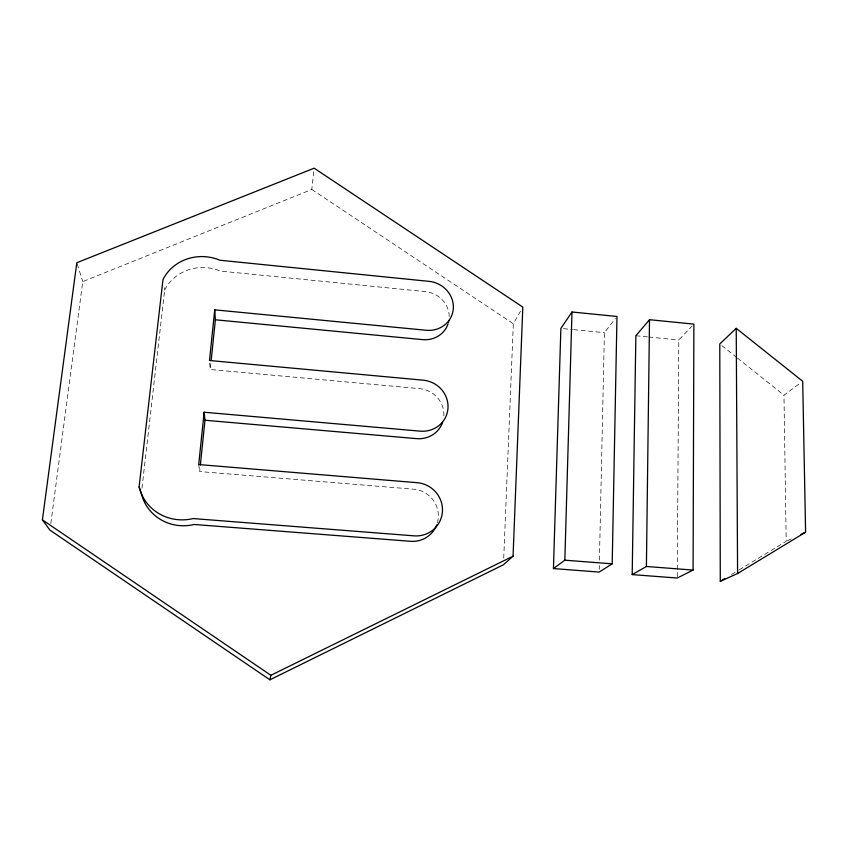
<?xml version="1.0" encoding="UTF-8"?>
<svg xmlns="http://www.w3.org/2000/svg" width="848" height="848" viewBox="0 0 848 848"><rect width="100%" height="100%" fill="white"/><g stroke="black" fill="none" stroke-linecap="round" stroke-linejoin="round"><path stroke-width="0.64" stroke-dasharray="4.24 3.18" d="M677.287 576.714L678.803 339.953L692.116 325.982M599.218 569.421L599.303 565.457M599.419 560.168L604.401 332.67L615.415 318.498M503.733 558.175L513.337 323.756L521.552 309.329M437.409 522.803A26.606 25.959 32 0 0 413.57 489.179L199.683 471.552L200.223 466.283M443.864 415.806A26.065 24.91 24.4 0 0 419.58 388.628L210.219 369.495L210.898 362.955M50.806 523.587L82.754 281.6L311.799 189.464L314.152 168.19M141.966 488.172L164.66 290.111L164.289 287.769M739.276 569.792L786.202 541.3L783.965 395.189L800.618 382.819M731.453 574.531L738.163 570.471M787.347 540.77L793.05 538.088M563.443 328.664L572.4 329.543M573.683 329.671L604.401 332.67M635.862 335.755L647.575 336.9M648.879 337.027L678.803 339.953M311.799 189.464L513.337 323.756M721.849 345.624L736.34 357.188M737.378 358.015L783.965 395.189M77.2 263.993L82.754 281.6M198.708 464.556L199.683 471.552M209.7 363.071L210.219 369.495M164.66 290.111A42.22 39.252 2.1 0 1 220.385 271.095L425.378 291.595A25.557 23.903 21.8 0 1 449.217 316.707"/><path stroke-width="1.27" d="M693.081 570.079L693.887 324.116L649.515 319.707L635.862 335.755L632.195 574.594L677.276 578.029L693.081 570.079L646.409 566.485L632.195 574.594M646.409 566.485L649.515 319.707M612.203 563.835L616.984 316.474L571.987 312L560.878 328.409L553.437 568.573L599.154 572.071L612.203 563.835L564.842 560.189L553.437 568.573M564.842 560.189L571.987 312M513.061 556.182L522.813 307.103L314.152 168.19L76.808 262.742L42.4 519.856L49.937 530.127L269.908 679.81L503.458 564.757L513.061 556.182L270.883 675.294L269.908 679.81M200.361 464.969L204.983 420.248L204.135 412.234L420.195 431.155A26.606 25.387 24.5 0 0 447.998 408.036A26.606 25.387 24.5 0 0 423.205 380.18L209.488 360.495L214.735 309.849L426.152 330.264A26.087 24.338 21.9 0 0 453.341 308.354A26.087 24.338 21.9 0 0 429.046 281.356L219.876 260.241A43.11 39.983 2.5 0 0 162.986 279.554L139.114 486.826L141.362 493.419A43.948 42.061 -11.7 0 0 194.224 524.477L410.453 541.3A26.606 25.959 32 0 0 436.699 524.944M211.173 360.347L215.36 319.791L214.735 309.849M204.135 412.234L198.708 464.556L417.142 482.692A27.168 26.479 31.8 0 1 442.444 511.439A27.168 26.479 31.8 0 1 414.004 535.851L193.111 518.563A44.902 42.919 -11.1 0 1 139.114 486.826M736.223 328.335L719.782 343.97L720.281 581.315L737.59 573.513L805.6 532.194L802.696 381.271L736.223 328.335L737.59 573.513M720.281 581.315L724.754 578.601M801.031 534.335L805.6 532.194M204.983 420.248L416.591 438.639A26.065 24.91 24.4 0 0 442.635 422.198M215.36 319.791L422.505 339.624A25.557 23.903 21.8 0 0 447.988 324.084M42.4 519.856L270.883 675.294M448.91 320.449A25.557 23.903 21.8 0 1 448.359 322.897"/></g></svg>
